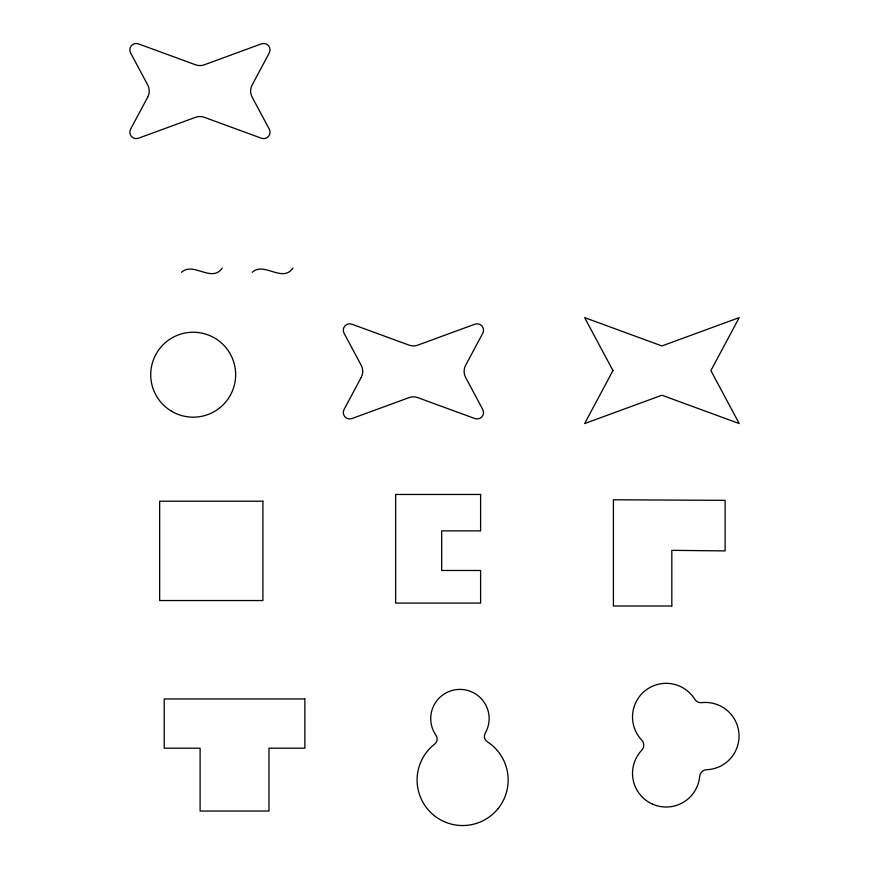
<?xml version="1.0" encoding="UTF-8"?>
<svg xmlns="http://www.w3.org/2000/svg" width="869" height="869" viewBox="0 0 869 869"><rect width="100%" height="100%" fill="white"/><g stroke="black" fill="none" stroke-linecap="round" stroke-linejoin="round"><path stroke-width="1.3" d="M222.225 268.087C211.764 283.272 193.266 261.297 181.534 272.301M292.929 268.087C282.468 283.272 263.98 261.297 252.249 272.301M147.752 97.078L130.546 129.253A6.387 6.387 0 0 0 138.367 138.258L195.536 117.304A12.774 12.774 0 0 1 204.324 117.304L261.493 138.258A6.387 6.387 0 0 0 269.325 129.253L252.119 97.078A12.774 12.774 0 0 1 252.119 85.032L269.325 52.846A6.387 6.387 0 0 0 261.493 43.841L204.324 64.795A12.774 12.774 0 0 1 195.536 64.795L138.367 43.841A6.387 6.387 0 0 0 130.546 52.846L147.752 85.032A12.774 12.774 0 0 1 147.752 97.078M361.232 377.396L344.015 409.581A6.387 6.387 0 0 0 351.847 418.586L409.017 397.633A12.774 12.774 0 0 1 417.804 397.633L474.974 418.586A6.387 6.387 0 0 0 482.806 409.581L465.599 377.396A12.774 12.774 0 0 1 465.599 365.349L482.806 333.175A6.387 6.387 0 0 0 474.974 324.17L417.804 345.123A12.774 12.774 0 0 1 409.017 345.123L351.847 324.17A6.387 6.387 0 0 0 344.015 333.175L361.232 365.349A12.774 12.774 0 0 1 361.232 377.396M612.96 370.596L584.631 423.561L661.917 395.232L739.215 423.561L710.885 370.596L739.215 317.619L661.917 345.949L584.631 317.619L612.96 370.596M480.6 494.461L395.623 494.461L395.623 603.086L480.6 603.086L480.6 570.477L441.68 570.477L441.68 530.883L480.6 530.883L480.6 494.461M262.894 501.207L159.657 501.207L159.657 600.544L262.894 600.544L262.894 501.207M671.813 605.997L613.405 605.997L613.405 499.773L725.115 500.348L725.115 550.913L671.813 550.338L671.813 605.997M304.867 698.958L164.219 698.958L164.219 748.198L200.109 748.198L200.109 811.038L268.977 811.038L268.977 748.198L304.867 748.198L304.867 698.958M652.315 804.042A33.641 33.641 0 0 0 699.675 776.343A7.278 7.278 0 0 1 706.66 769.706A33.641 33.641 0 0 0 738.954 733.632A33.641 33.641 0 0 0 701.739 702.641A7.278 7.278 0 0 1 694.755 699.241A33.641 33.641 0 0 0 645.602 690.344A33.641 33.641 0 0 0 641.789 740.16A7.278 7.278 0 0 1 641.789 750.197A33.641 33.641 0 0 0 652.315 804.042M497.883 808.833A45.536 45.536 0 0 0 487.303 741.757A6.387 6.387 0 0 1 485.228 733.197A29.209 29.209 0 0 0 478.037 695.689A29.209 29.209 0 0 0 439.888 697.362A29.209 29.209 0 0 0 436.01 735.359A6.387 6.387 0 0 1 434.696 744.06A45.536 45.536 0 0 0 430.036 811.809A45.536 45.536 0 0 0 497.883 808.833M171.389 411.146A42.462 42.462 0 0 0 235.651 375.375A42.462 42.462 0 0 0 172.54 337.596A42.462 42.462 0 0 0 171.389 411.146"/></g></svg>
